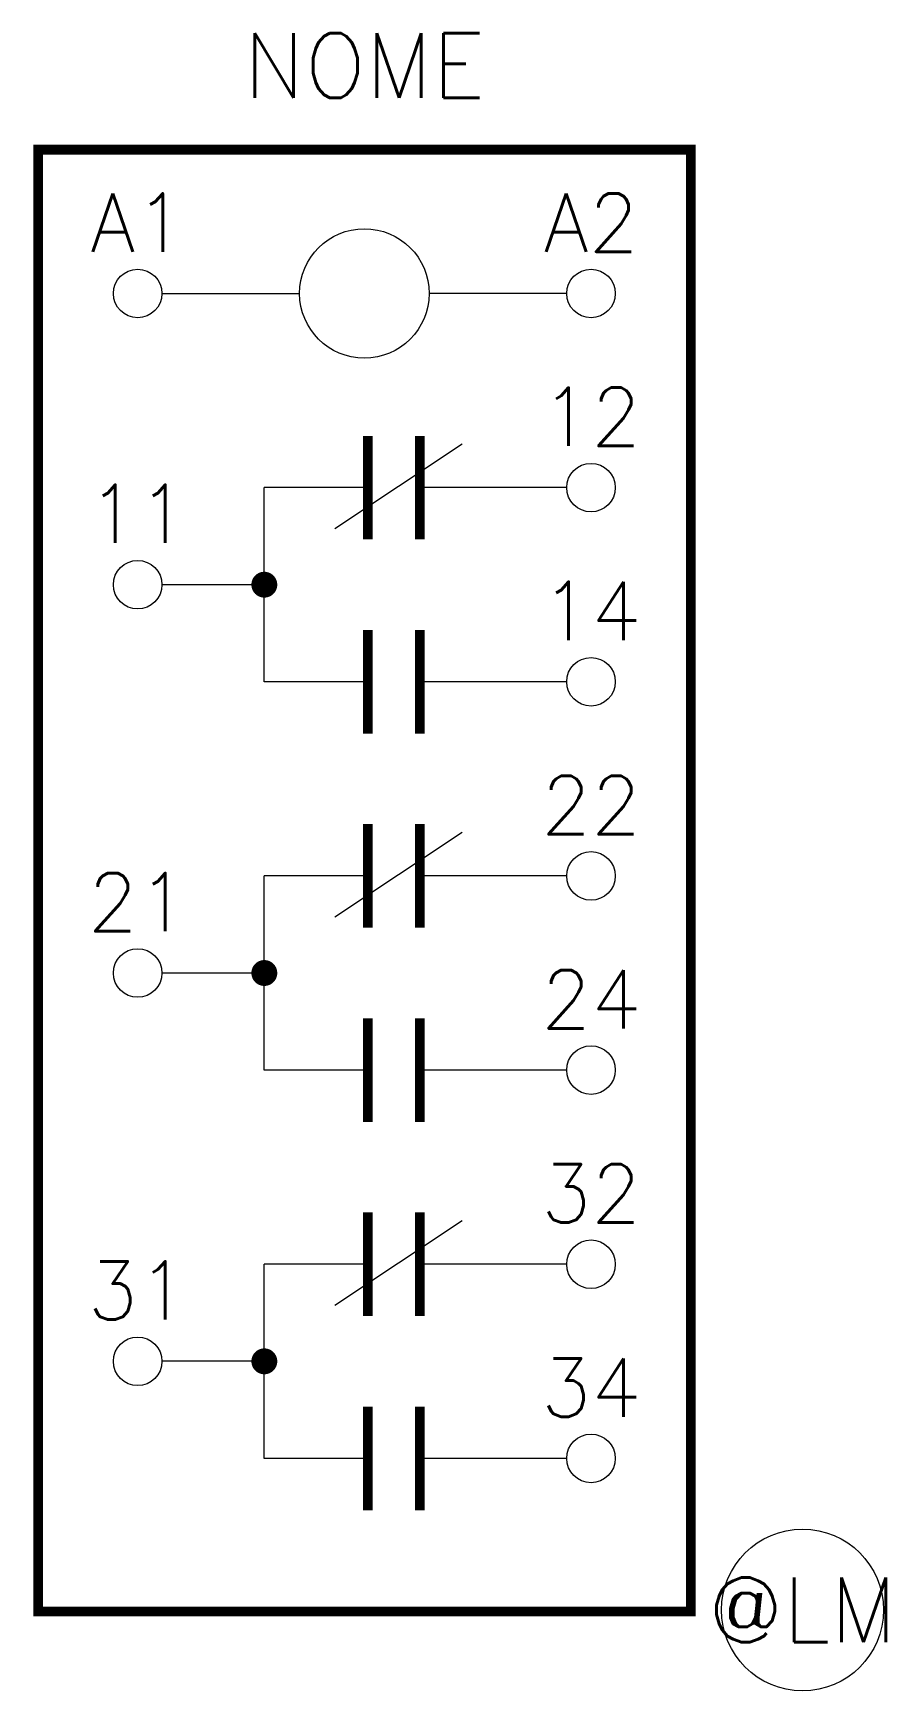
# Model space of a CAD drawing. Header units: millimetres. Extents: x 0 to 26.3, y -47.6 to 3.6.
import ezdxf
from ezdxf.enums import TextEntityAlignment as Align

# ---------------------------------------------------------------- set-up
doc = ezdxf.new("R2010")
doc.units = ezdxf.units.MM
doc.styles.add('ROMANS', font='romans')

msp = doc.modelspace()

# ---------------------------------------------------------------- linework, layer by layer
at = {"color": 5, "const_width": 0.3}
msp.add_lwpolyline([(0.115, 0.011), (20.271, 0.011), (20.271, -45.162), (0.115, -45.162)], close=True, dxfattribs=at)
for points in [[(3.943, -4.433), (8.193, -4.433)], [(16.443, -4.433), (12.193, -4.433)], [(9.283, -11.7), (13.208, -9.083)], [(7.103, -16.433), (7.103, -10.433)], [(10.303, -10.433), (7.103, -10.433)], [(16.354, -10.433), (11.903, -10.433)], [(16.443, -10.433), (11.903, -10.433)], [(6.903, -13.433), (3.943, -13.433)], [(10.303, -16.433), (7.103, -16.433)], [(16.443, -16.433), (11.903, -16.433)], [(9.283, -23.7), (13.208, -21.083)], [(7.103, -28.433), (7.103, -22.433)], [(10.303, -22.433), (7.103, -22.433)], [(16.354, -22.433), (11.903, -22.433)], [(16.443, -22.433), (11.903, -22.433)], [(6.903, -25.433), (3.943, -25.433)], [(10.303, -28.433), (7.103, -28.433)], [(16.443, -28.433), (11.903, -28.433)], [(9.283, -35.7), (13.208, -33.083)], [(7.103, -40.433), (7.103, -34.433)], [(10.303, -34.433), (7.103, -34.433)], [(16.354, -34.433), (11.903, -34.433)], [(16.443, -34.433), (11.903, -34.433)], [(6.903, -37.433), (3.943, -37.433)], [(10.303, -40.433), (7.103, -40.433)], [(16.443, -40.433), (11.903, -40.433)]]:
    msp.add_lwpolyline(points)
at = {"const_width": 0.3}
for points in [[(10.303, -8.833), (10.303, -12.033)], [(11.903, -8.833), (11.903, -12.033)], [(10.303, -14.833), (10.303, -18.033)], [(11.903, -14.833), (11.903, -18.033)], [(10.303, -20.833), (10.303, -24.033)], [(11.903, -20.833), (11.903, -24.033)], [(10.303, -26.833), (10.303, -30.033)], [(11.903, -26.833), (11.903, -30.033)], [(10.303, -32.833), (10.303, -36.033)], [(11.903, -32.833), (11.903, -36.033)], [(10.303, -38.833), (10.303, -42.033)], [(11.903, -38.833), (11.903, -42.033)]]:
    msp.add_lwpolyline(points, dxfattribs=at)
at = {"const_width": 0.4}
for points in [[(7.103, -13.633, 1), (7.103, -13.233, 1)], [(7.103, -25.633, 1), (7.103, -25.233, 1)], [(7.103, -37.633, 1), (7.103, -37.233, 1)]]:
    msp.add_lwpolyline(points, format="xyb", close=True, dxfattribs=at)
for centre, radius in [((10.193, -4.433), 2), ((3.193, -4.433), 0.75), ((17.193, -4.433), 0.75), ((17.193, -10.433), 0.75), ((3.193, -13.433), 0.75), ((17.193, -16.433), 0.75), ((17.193, -22.433), 0.75), ((3.193, -25.433), 0.75), ((17.193, -28.433), 0.75), ((17.193, -34.433), 0.75), ((3.193, -37.433), 0.75), ((17.193, -40.433), 0.75), ((23.724, -45.116), 2.5)]:
    msp.add_circle(centre, radius)

# ---------------------------------------------------------------- texts
at = {"color": 7, "style": 'ROMANS', "flags": 4}
for tag, text, height, p in [('NOME', 'NOME', 2, (10.193, 1.011)), ('A1', 'A1', 1.8, (3.193, -3.683)), ('A2', 'A2', 1.8, (17.193, -3.683)), ('12', '12', 1.8, (17.193, -9.683)), ('11', '11', 1.8, (3.193, -12.683)), ('14', '14', 1.8, (17.193, -15.683)), ('22', '22', 1.8, (17.193, -21.683)), ('21', '21', 1.8, (3.193, -24.683)), ('24', '24', 1.8, (17.193, -27.683)), ('32', '32', 1.8, (17.193, -33.683)), ('31', '31', 1.8, (3.193, -36.683)), ('34', '34', 1.8, (17.193, -39.683))]:
    msp.add_attdef(tag, text=text, height=height, dxfattribs=at).set_placement(p, align=Align.BOTTOM_CENTER)
msp.add_attdef('@LM', text='@LM', height=2, dxfattribs=at).set_placement((23.725, -45.116), align=Align.MIDDLE_CENTER)

doc.saveas('drawing.dxf')
